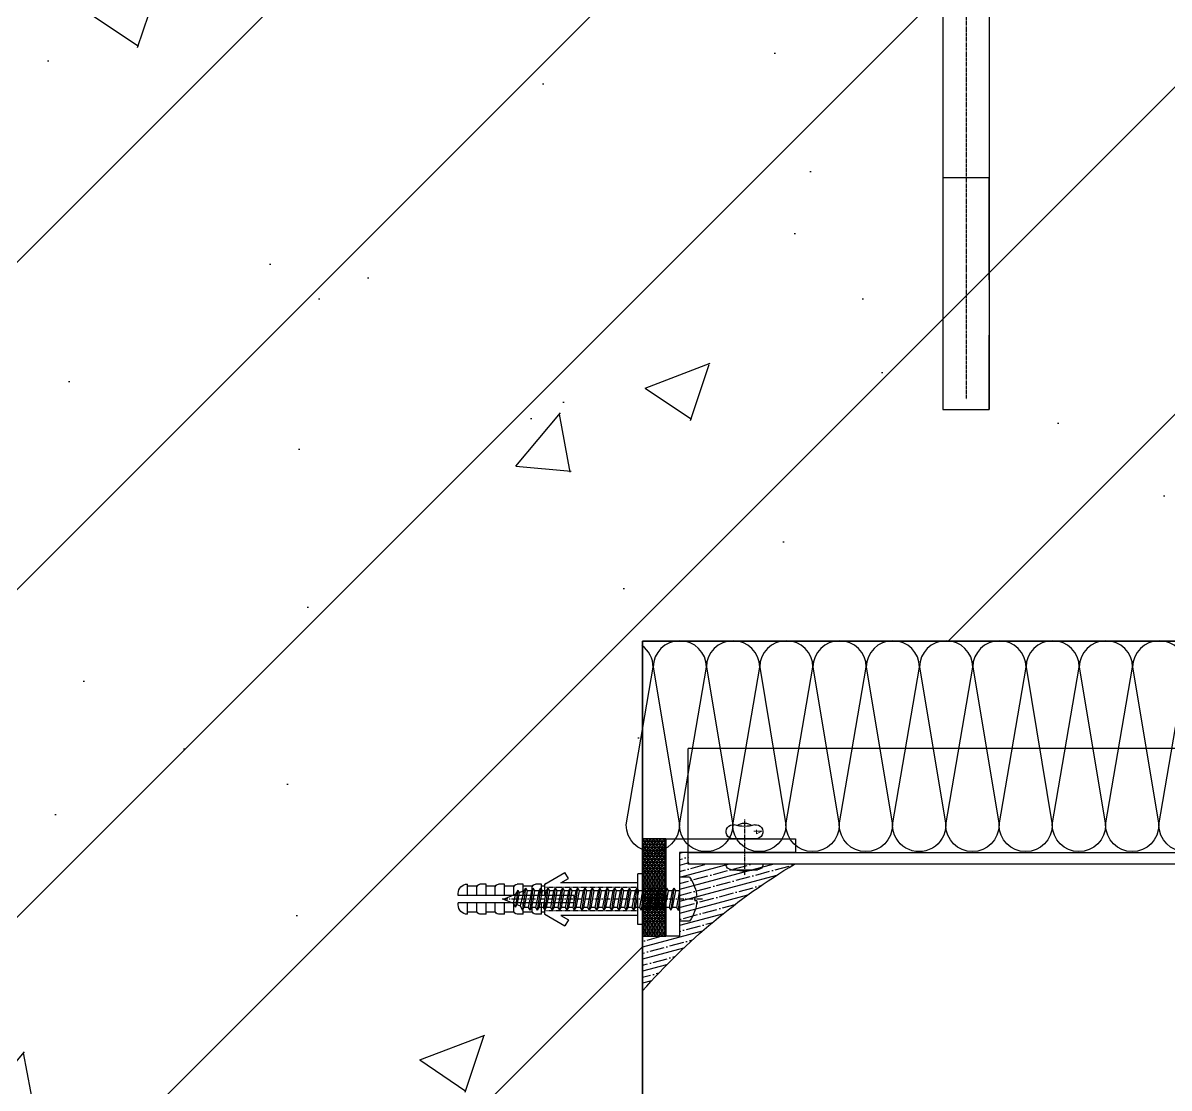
# Model space of a CAD drawing. Extents: x 220580 to 2027826, y -309201 to 71987.
# Drawn here: x 389873.9 to 390121.3, y -165725.9 to -165495.9 of the extents above; entities that cross this region are included whole.
import ezdxf
from ezdxf.enums import TextEntityAlignment as Align

# ---------------------------------------------------------------- set-up
doc = ezdxf.new("R2010")
doc.units = 0
for name, pattern in [('CENTER', [2, 1.25, -0.25, 0.25, -0.25]), ('ZN-CENTER', [2, 1.25, -0.25, 0.25, -0.25]), ('ZN-DASH', [0.35, 0.25, -0.1])]:
    doc.linetypes.add(name, pattern=pattern)
for name, color, linetype in [('!ZN1-填充-8', 8, 'Continuous'), ('!ZN1-文字-7', 7, 'Continuous'), ('!ZN3-铝板幕墙-3', 3, 'Continuous'), ('!ZN4-辅助材料-1', 1, 'Continuous'), ('!ZN4-配件-11', 11, 'Continuous'), ('!ZN5-铝材投影-112', 112, 'Continuous'), ('!ZN6-虚线-8', 8, 'ZN-DASH'), ('!ZN6-轴线-1', 1, 'ZN-CENTER'), ('2钢材断面', 2, 'Continuous'), ('40钢材投影', 40, 'Continuous'), ('ALT_CEN-0-30', 1, 'CENTER'), ('AS-COLN', 6, 'Continuous'), ('Fill', 8, 'Continuous')]:
    doc.layers.add(name, color=color, linetype=linetype)
doc.styles.add('FS', font='simplex.shx', dxfattribs={"width": 0.7, "height": 5, "bigfont": 'TSSDCHN.SHX'})

# ---------------------------------------------------------------- blocks, each defined once
blk = doc.blocks.new('*U156')
at = {"layer": '!ZN4-配件-11', "ltscale": 2}
for p, q in [((-0.2000000014704759, -2.799999999999272), (-0.2000000014704759, 2.799999999999272)), ((0.9999999985266137, 4), (0.9999999985266137, -4)), ((6.500000000004093, 2.5), (6.500000000004093, -2.5))]:
    blk.add_line(p, q, dxfattribs=at)
for centre, radius, start, end in [((0.9999999985266137, 2.799999999999272), 1.2, 90, 180), ((8.000000000004093, 2.5), 1.5, 348.4480414647211, 180), ((6.629826817115822, 0), 7.175375794790098, 162.1462854323444, 197.8537145676556), ((17.16515138991645, 0), 8, 164.3308475020538, 195.6691524979462), ((7.186535023691704, -0.0009536892321193591), 2.672094166157843, 323.2266208414503, 36.78433105121299), ((8.000000000004093, -2.5), 1.5, 180, 11.55195853527886), ((0.9999999985266137, -2.799999999999272), 1.2, 180, 270)]:
    blk.add_arc(centre, radius, start, end, dxfattribs=at)
at = {"layer": '!ZN6-轴线-1', "ltscale": 0.2}
blk.add_line((10.66341780700122, 0), (-1.451370261716425, 0), dxfattribs=at)
at = {"layer": '!ZN4-配件-11', "ltscale": 2, "style": 'FS', "width": 0.8}
blk.add_text('4', height=1.728, dxfattribs=at).set_placement((7.952377313435591, 2.848157977416122), align=Align.MIDDLE)
blk = doc.blocks.new('塑料胀栓-套')
at = {"layer": '!ZN4-配件-11'}
for p, q in [((-1, -5.5), (-1, 5.5)), ((-1, 5.5), (0, 5.5)), ((0, -5.5), (0, 5.5)), ((15.00936658251612, 4.463251333972039), (15.75936658251612, 5.762289439649066)), ((20.08949360143833, 3.262289439649066), (15.75936658251612, 5.762289439649521)), ((0, 3.5), (16.67776683341481, 3.499999999999545)), ((16.67776683341526, 3.499999999999545), (15.00936658251612, 4.463251333972039)), ((19.94737703114333, 3.368242874199495), (20.07611351981541, 3.25)), ((20.07611351981541, 0.8000000000001819), (20.07611351981541, 3.25)), ((20.07611351981541, 2.800000000000182), (20.80392695139972, 2.800000000000182)), ((20.80392695139972, 0.8000000000001819), (20.80392695139972, 3.25)), ((20.80392695139972, 3.25), (22.10392695139944, 3.25)), ((22.80392695139972, 2.800000000000182), (24.80392695139972, 2.800000000000182)), ((22.80392695139972, 0.8000000000001819), (22.80392695139972, 2.550000000000182)), ((24.80392695139972, 0.8000000000001819), (24.80392695139972, 3.25)), ((24.80392695139972, 3.25), (26.10392695139944, 3.25)), ((26.80392695139972, 2.800000000000182), (28.80392695139972, 2.800000000000182)), ((26.80392695139972, 0.8000000000001819), (26.80392695139972, 2.550000000000182)), ((28.80392695139972, 0.8000000000001819), (28.80392695139972, 3.25)), ((28.80392695139972, 3.25), (30.10392695139944, 3.25)), ((30.80392695139972, 2.800000000000182), (32.80392695139972, 2.800000000000182)), ((30.80392695139972, 0.8000000000001819), (30.80392695139972, 2.550000000000182)), ((32.80392695139972, 0.8000000000001819), (32.80392695139972, 3.25)), ((32.80392695139972, 3.25), (34.10392695139944, 3.25)), ((34.80392695139972, 2.800000000000182), (36.80392695139972, 2.800000000000182)), ((34.80392695139972, 0.8000000000001819), (34.80392695139972, 2.550000000000182)), ((36.80392695139972, 0.8000000000001819), (36.80392695139972, 3.25)), ((36.80392695139972, 3.25), (36.80392695139972, 3.25)), ((13.80392695139972, 0.8000000000001819), (38.80392695139972, 0.8000000000001819)), ((13.80392695139972, -0.8000000000001819), (13.80392695139972, 0.8000000000001819)), ((38.80392695139972, 0.8000000000001819), (38.80392695139972, 1.25)), ((13.80392695139972, -0.8000000000001819), (38.80392695139972, -0.8000000000001819)), ((20.07611351981541, -3.25), (20.07611351981541, -0.8000000000001819)), ((20.80392695139972, -3.25), (20.80392695139972, -0.8000000000001819)), ((22.80392695139972, -2.550000000000182), (22.80392695139972, -0.8000000000001819)), ((24.80392695139972, -3.25), (24.80392695139972, -0.8000000000001819)), ((26.80392695139972, -2.550000000000182), (26.80392695139972, -0.8000000000001819)), ((28.80392695139972, -3.25), (28.80392695139972, -0.8000000000001819)), ((30.80392695139972, -2.550000000000182), (30.80392695139972, -0.8000000000001819)), ((32.80392695139972, -3.25), (32.80392695139972, -0.8000000000001819)), ((34.80392695139972, -2.550000000000182), (34.80392695139972, -0.8000000000001819)), ((36.80392695139972, -3.25), (36.80392695139972, -0.8000000000001819)), ((38.80392695139972, -1.25), (38.80392695139972, -0.8000000000001819)), ((0, -3.5), (16.67776683341572, -3.499999999999545)), ((16.67776683341526, -3.5), (15.00936658251567, -4.463251333971584)), ((15.00936658251612, -4.463251333972039), (15.75936658251612, -5.762289439649066)), ((20.08949360143833, -3.262289439649066), (15.75936658251612, -5.762289439649066)), ((19.94737703114333, -3.368242874199495), (20.07611351981541, -3.25)), ((20.07611351981541, -2.800000000000182), (20.80392695139972, -2.799999999999727)), ((20.80392695139972, -3.25), (22.10392695139944, -3.25)), ((22.80392695139972, -2.799999999999727), (24.80392695139972, -2.799999999999727)), ((24.80392695139972, -3.25), (26.10392695139944, -3.25)), ((26.80392695139972, -2.800000000000182), (28.80392695139972, -2.800000000000182)), ((28.80392695139972, -3.25), (30.10392695139944, -3.25)), ((30.80392695139972, -2.800000000000182), (32.80392695139972, -2.800000000000182)), ((32.80392695139972, -3.25), (34.10392695139944, -3.25)), ((34.80392695139972, -2.800000000000182), (36.80392695139972, -2.800000000000182)), ((36.80392695139972, -3.25), (36.80392695139972, -3.25)), ((-1, -5.5), (0, -5.5))]:
    blk.add_line(p, q, dxfattribs=at)
for centre, radius, start, end in [((19.60915050113545, 3), 0.5, 47.43290944020489, 90), ((22.10392695139944, 2.550000000000182), 0.7, 0, 90), ((26.10392695139944, 2.550000000000182), 0.7, 0, 90), ((30.10392695139944, 2.550000000000182), 0.7, 0, 90), ((34.10392695139944, 2.550000000000182), 0.7, 0, 90), ((36.80392695139972, 1.25), 2, 0, 90), ((36.80392695139972, -1.25), 2, 270, 0), ((19.60915050113545, -3), 0.5, 270, 312.5670905597951), ((22.10392695139944, -2.550000000000182), 0.7, 270, 0), ((26.10392695139944, -2.550000000000182), 0.7, 270, 0), ((30.10392695139944, -2.550000000000182), 0.7, 270, 0), ((34.10392695139944, -2.550000000000182), 0.7, 270, 0)]:
    blk.add_arc(centre, radius, start, end, dxfattribs=at)
at = {"layer": '!ZN6-虚线-8', "ltscale": 0.5}
for p, q in [((0, 2.5), (20.07611351981541, 2.5)), ((0, -2.5), (20.07611351981541, -2.5))]:
    blk.add_line(p, q, dxfattribs=at)
blk = doc.blocks.new('盘头ST4.8×38')
at = {"layer": '!ZN4-配件-11'}
for p, q in [((-2.137196594791874, 4.749999999999872), (-2.842170943040401e-14, 4.749999999999872)), ((-2.842170943040401e-14, 4.749999999999872), (2.842170943040401e-14, 1.989999999999881)), ((-3.68999374217529, 0.3999999999998778), (-3.299999999999983, 0.3999999999998636)), ((-3.299999999999983, 0.3999999999998636), (-3.300000000000011, -0.4000000000001336)), ((2.842170943040401e-14, 1.989999999999881), (2.842170943040401e-14, -2.600000000000151)), ((2.842170943040401e-14, 1.868996415000893), (0.6894816674914068, -1.790000000000148)), ((0, 0), (0.3372980032856674, -2.400000000000148)), ((0.2000000000000171, 1.789999999999878), (0.9105183325087296, 1.789999999999864)), ((1.262701996714299, 2.399999999999721), (0.9105183325087012, 1.789999999999878)), ((0.9105183325087012, 1.789999999999878), (1.585114339079894, -1.790000000000134)), ((1.262701996714384, 2.399999999999878), (1.937298003285662, -2.400000000000148)), ((1.262701996714299, 2.399999999999721), (1.614885660919867, 1.789999999999878)), ((1.614885660919867, 1.789999999999878), (2.289481667491401, -1.790000000000148)), ((1.614885660919867, 1.789999999999864), (2.510518332508667, 1.789999999999864)), ((2.862701996714293, 2.399999999999721), (2.510518332508695, 1.789999999999878)), ((2.510518332508695, 1.789999999999878), (3.185114339079888, -1.790000000000134)), ((2.862701996714378, 2.399999999999878), (3.537298003285656, -2.400000000000148)), ((2.862701996714293, 2.399999999999721), (3.214885660919862, 1.789999999999878)), ((3.21488566091989, 1.789999999999864), (4.110518332508661, 1.789999999999864)), ((3.214885660919862, 1.789999999999878), (3.889481667491395, -1.790000000000148)), ((4.462701996714287, 2.399999999999721), (4.11051833250869, 1.789999999999878)), ((4.11051833250869, 1.789999999999878), (4.785114339079882, -1.790000000000134)), ((4.462701996714372, 2.399999999999878), (5.13729800328565, -2.400000000000148)), ((4.462701996714287, 2.399999999999721), (4.814885660919856, 1.789999999999878)), ((4.814885660919856, 1.789999999999878), (5.48948166749139, -1.790000000000148)), ((4.814885660919856, 1.789999999999864), (5.710518332508713, 1.789999999999864)), ((6.062701996714281, 2.399999999999721), (5.710518332508684, 1.789999999999878)), ((5.710518332508684, 1.789999999999878), (6.385114339079877, -1.790000000000134)), ((6.062701996714367, 2.399999999999878), (6.737298003285645, -2.400000000000148)), ((6.062701996714281, 2.399999999999721), (6.41488566091985, 1.789999999999878)), ((6.41488566091985, 1.789999999999878), (7.089481667491384, -1.790000000000148)), ((6.41488566091985, 1.789999999999864), (7.310518332508678, 1.78999999999985)), ((7.662701996714276, 2.399999999999721), (7.310518332508678, 1.789999999999878)), ((7.310518332508678, 1.789999999999878), (7.985114339079871, -1.790000000000134)), ((7.662701996714361, 2.399999999999878), (8.337298003285639, -2.400000000000148)), ((7.662701996714276, 2.399999999999721), (8.014885660919845, 1.789999999999878)), ((8.014885660919845, 1.789999999999878), (8.689481667491378, -1.790000000000148)), ((8.014885660919816, 1.789999999999878), (8.910518332508673, 1.789999999999878)), ((9.26270199671427, 2.399999999999721), (8.910518332508673, 1.789999999999878)), ((8.910518332508673, 1.789999999999878), (9.585114339079865, -1.790000000000134)), ((9.262701996714355, 2.399999999999878), (9.937298003285633, -2.400000000000148)), ((9.26270199671427, 2.399999999999721), (9.614885660919839, 1.789999999999878)), ((9.614885660919839, 1.789999999999878), (10.28948166749137, -1.790000000000148)), ((9.61488566091981, 1.789999999999878), (10.51051833250864, 1.789999999999893)), ((10.86270199671426, 2.399999999999721), (10.51051833250867, 1.789999999999878)), ((10.51051833250867, 1.789999999999878), (11.18511433907986, -1.790000000000134)), ((10.86270199671435, 2.399999999999878), (11.53729800328563, -2.400000000000148)), ((10.86270199671426, 2.399999999999721), (11.21488566091983, 1.789999999999878)), ((11.21488566091986, 1.789999999999864), (12.11051833250869, 1.789999999999864)), ((11.21488566091983, 1.789999999999878), (11.88948166749137, -1.790000000000148)), ((12.46270199671426, 2.399999999999721), (12.11051833250866, 1.789999999999878)), ((12.11051833250866, 1.789999999999878), (12.78511433907985, -1.790000000000134)), ((12.46270199671434, 2.399999999999878), (13.13729800328562, -2.400000000000148)), ((12.46270199671426, 2.399999999999721), (12.81488566091983, 1.789999999999878)), ((12.81488566091983, 1.789999999999878), (13.48948166749136, -1.790000000000148)), ((12.81488566091986, 1.789999999999864), (13.71051833250863, 1.789999999999864)), ((14.06270199671425, 2.399999999999721), (13.71051833250866, 1.789999999999878)), ((13.71051833250866, 1.789999999999878), (14.38511433907985, -1.790000000000134)), ((14.06270199671434, 2.399999999999878), (14.73729800328562, -2.400000000000148)), ((14.06270199671425, 2.399999999999721), (14.41488566091982, 1.789999999999878)), ((14.41488566091982, 1.789999999999878), (15.08948166749136, -1.790000000000148)), ((14.41488566091979, 1.789999999999893), (15.31051833250862, 1.789999999999878)), ((15.66270199671425, 2.399999999999721), (15.31051833250865, 1.789999999999878)), ((15.31051833250865, 1.789999999999878), (15.98511433907984, -1.790000000000134)), ((15.66270199671433, 2.399999999999878), (16.33729800328561, -2.400000000000148)), ((15.66270199671425, 2.399999999999721), (16.01488566091982, 1.789999999999878)), ((16.01488566091982, 1.789999999999878), (16.68948166749135, -1.790000000000148)), ((16.01488566091982, 1.789999999999893), (16.9105183325087, 1.789999999999878)), ((17.26270199671424, 2.399999999999721), (16.91051833250864, 1.789999999999878)), ((16.91051833250864, 1.789999999999878), (17.58511433907984, -1.790000000000134)), ((17.26270199671433, 2.399999999999878), (17.9372980032856, -2.400000000000148)), ((17.26270199671424, 2.399999999999721), (17.61488566091981, 1.789999999999878)), ((17.61488566091981, 1.789999999999878), (18.28948166749134, -1.790000000000148)), ((17.61488566091981, 1.789999999999893), (18.51051833250861, 1.789999999999893)), ((18.86270199671424, 2.399999999999721), (18.51051833250864, 1.789999999999878)), ((18.51051833250864, 1.789999999999878), (19.18511433907983, -1.790000000000134)), ((18.86270199671432, 2.399999999999878), (19.5372980032856, -2.400000000000148)), ((18.86270199671424, 2.399999999999721), (19.2148856609198, 1.789999999999878)), ((19.21488566091978, 1.789999999999864), (20.1105183325086, 1.789999999999864)), ((19.2148856609198, 1.789999999999878), (19.88948166749134, -1.790000000000148)), ((20.46270199671423, 2.399999999999721), (20.11051833250863, 1.789999999999878)), ((20.11051833250863, 1.789999999999878), (20.78511433907983, -1.790000000000134)), ((20.46270199671432, 2.399999999999878), (21.13729800328559, -2.400000000000148)), ((20.46270199671423, 2.399999999999721), (20.8148856609198, 1.789999999999878)), ((20.8148856609198, 1.789999999999878), (21.48948166749133, -1.790000000000148)), ((20.81488566091983, 1.789999999999864), (21.71051833250866, 1.789999999999864)), ((22.06270199671422, 2.399999999999721), (21.71051833250863, 1.789999999999878)), ((21.71051833250863, 1.789999999999878), (22.38511433907982, -1.790000000000134)), ((22.06270199671431, 2.399999999999878), (22.73729800328559, -2.400000000000148)), ((22.06270199671422, 2.399999999999721), (22.41488566091979, 1.789999999999878)), ((22.41488566091979, 1.789999999999878), (23.08948166749133, -1.790000000000148)), ((22.41488566091982, 1.789999999999864), (23.31051833250868, 1.789999999999864)), ((23.66270199671422, 2.399999999999721), (23.31051833250862, 1.789999999999878)), ((23.31051833250862, 1.789999999999878), (23.98511433907981, -1.790000000000134)), ((23.6627019967143, 2.399999999999878), (24.33729800328558, -2.400000000000148)), ((23.66270199671422, 2.399999999999721), (24.01488566091979, 1.789999999999878)), ((24.01488566091979, 1.789999999999878), (24.68948166749132, -1.790000000000148)), ((24.01488566091982, 1.789999999999878), (24.91051833250862, 1.789999999999878)), ((25.26270199671421, 2.399999999999721), (24.91051833250862, 1.789999999999878)), ((24.91051833250862, 1.789999999999878), (25.58511433907981, -1.790000000000134)), ((25.2627019967143, 2.399999999999878), (25.93729800328558, -2.400000000000148)), ((25.26270199671421, 2.399999999999721), (25.61488566091978, 1.789999999999878)), ((25.61488566091978, 1.789999999999878), (26.28948166749132, -1.790000000000148)), ((25.61488566091984, 1.789999999999878), (26.51051833250864, 1.789999999999878)), ((26.86270199671421, 2.399999999999721), (26.51051833250861, 1.789999999999878)), ((26.51051833250861, 1.789999999999878), (27.1851143390798, -1.790000000000134)), ((26.86270199671429, 2.399999999999878), (27.53729800328557, -2.400000000000148)), ((26.86270199671421, 2.399999999999721), (27.21488566091978, 1.789999999999878)), ((27.21488566091978, 1.789999999999878), (27.88948166749131, -1.790000000000148)), ((27.21488566091975, 1.789999999999907), (28.1105183325086, 1.789999999999893)), ((28.4627019967142, 2.399999999999721), (28.1105183325086, 1.789999999999878)), ((28.1105183325086, 1.789999999999878), (28.7851143390798, -1.790000000000134)), ((28.46270199671429, 2.399999999999878), (29.13729800328557, -2.400000000000148)), ((28.4627019967142, 2.399999999999721), (28.81488566091977, 1.789999999999878)), ((28.81488566091977, 1.789999999999878), (29.4894816674913, -1.790000000000148)), ((28.81488566091977, 1.789999999999878), (29.71051833250863, 1.789999999999864)), ((30.0627019967142, 2.399999999999721), (29.7105183325086, 1.789999999999878)), ((29.7105183325086, 1.789999999999878), (30.38511433907979, -1.790000000000134)), ((30.06270199671428, 2.399999999999878), (30.73729800328556, -2.400000000000148)), ((30.0627019967142, 2.399999999999721), (30.41488566091977, 1.789999999999878)), ((30.41488566091977, 1.789999999999878), (31.0894816674913, -1.790000000000148)), ((30.41488566091974, 1.789999999999893), (31.31051833250865, 1.789999999999893)), ((31.66270199671419, 2.399999999999721), (31.31051833250859, 1.789999999999878)), ((31.31051833250859, 1.789999999999878), (31.98511433907979, -1.790000000000134)), ((31.66270199671428, 2.399999999999878), (32.33729800328555, -2.400000000000148)), ((31.66270199671419, 2.399999999999721), (32.01488566091976, 1.789999999999878)), ((32.01488566091976, 1.789999999999878), (32.68948166749129, -1.790000000000148)), ((32.01488566091973, 1.789999999999907), (32.91051833250862, 1.789999999999907)), ((33.26270199671424, 2.399999999999721), (32.91051833250862, 1.789999999999878)), ((32.91051833250862, 1.789999999999878), (33.58511433907981, -1.790000000000134)), ((33.2627019967143, 2.399999999999878), (33.92973921965174, -2.346216459793439)), ((33.26270199671424, 2.399999999999721), (33.61488566091978, 1.789999999999878)), ((33.61488566091978, 1.789999999999878), (34.43075650732143, -1.478429062079215)), ((33.61488566091973, 1.789999999999907), (33.67855772335159, 1.789999999999907)), ((34.62076470437219, 1.399725089898567), (33.67855772335159, 1.789999999999907)), ((34.92839653734913, 1.932559054640009), (34.62076470437225, 1.399725089898567)), ((34.62076470437225, 1.399725089898553), (35.13408900972976, -1.187099200723964)), ((34.92839653734913, 1.932559054640009), (35.4417208427067, -1.719933165465648)), ((34.92839653734913, 1.932559054640009), (35.42941382501888, 1.064771656925686)), ((37.99999999999991, -1.989519660128281e-13), (35.42941382501894, 1.064771656925657)), ((35.42941382501894, 1.064771656925657), (35.9427381303768, -0.8521457677509403)), ((-3.68999374217529, -0.4000000000001336), (-3.300000000000011, -0.4000000000001336)), ((0.2000000000000171, -2.400000000000148), (0.3372980032856674, -2.400000000000162)), ((0.6894816674914068, -1.790000000000148), (0.337298003285639, -2.400000000000219)), ((0.6894816674913784, -1.790000000000134), (1.585114339079951, -1.790000000000163)), ((1.585114339079894, -1.790000000000148), (1.937298003285633, -2.400000000000219)), ((2.289481667491401, -1.790000000000148), (1.937298003285633, -2.400000000000219)), ((2.289481667491373, -1.790000000000148), (3.18511433907986, -1.790000000000148)), ((3.185114339079888, -1.790000000000148), (3.537298003285628, -2.400000000000219)), ((3.889481667491395, -1.790000000000148), (3.537298003285628, -2.400000000000219)), ((3.889481667491395, -1.790000000000148), (4.785114339079854, -1.790000000000148)), ((4.785114339079882, -1.790000000000148), (5.137298003285622, -2.400000000000219)), ((5.48948166749139, -1.790000000000148), (5.137298003285622, -2.400000000000219)), ((5.48948166749139, -1.790000000000134), (6.38511433907982, -1.790000000000134)), ((6.385114339079877, -1.790000000000148), (6.737298003285616, -2.400000000000219)), ((7.089481667491384, -1.790000000000148), (6.737298003285616, -2.400000000000219)), ((7.089481667491384, -1.790000000000134), (7.985114339079843, -1.790000000000148)), ((7.985114339079871, -1.790000000000148), (8.33729800328561, -2.400000000000219)), ((8.689481667491378, -1.790000000000148), (8.33729800328561, -2.400000000000219)), ((8.689481667491407, -1.790000000000134), (9.585114339079837, -1.790000000000134)), ((9.585114339079865, -1.790000000000148), (9.937298003285605, -2.400000000000219)), ((10.28948166749137, -1.790000000000148), (9.937298003285605, -2.400000000000219)), ((10.2894816674914, -1.79000000000012), (11.18511433907983, -1.790000000000106)), ((11.18511433907986, -1.790000000000148), (11.5372980032856, -2.400000000000219)), ((11.88948166749137, -1.790000000000148), (11.5372980032856, -2.400000000000219)), ((11.88948166749142, -1.790000000000106), (12.78511433907988, -1.79000000000012)), ((12.78511433907985, -1.790000000000148), (13.13729800328559, -2.400000000000219)), ((13.48948166749136, -1.790000000000148), (13.13729800328559, -2.400000000000219)), ((13.48948166749139, -1.790000000000106), (14.38511433907985, -1.79000000000012)), ((14.38511433907985, -1.790000000000148), (14.73729800328559, -2.400000000000219)), ((15.08948166749136, -1.790000000000148), (14.73729800328559, -2.400000000000219)), ((15.08948166749141, -1.79000000000012), (15.98511433907973, -1.790000000000106)), ((15.98511433907984, -1.790000000000148), (16.33729800328558, -2.400000000000219)), ((16.68948166749135, -1.790000000000148), (16.33729800328558, -2.400000000000219)), ((16.68948166749141, -1.790000000000106), (17.58511433907978, -1.790000000000106)), ((17.58511433907984, -1.790000000000148), (17.93729800328558, -2.400000000000219)), ((18.28948166749134, -1.790000000000148), (17.93729800328558, -2.400000000000219)), ((18.28948166749137, -1.790000000000106), (19.1851143390798, -1.790000000000106)), ((19.18511433907983, -1.790000000000148), (19.53729800328557, -2.400000000000219)), ((19.88948166749134, -1.790000000000148), (19.53729800328557, -2.400000000000219)), ((19.8894816674914, -1.790000000000092), (20.7851143390798, -1.79000000000012)), ((20.78511433907983, -1.790000000000148), (21.13729800328557, -2.400000000000219)), ((21.48948166749133, -1.790000000000148), (21.13729800328557, -2.400000000000219)), ((21.48948166749139, -1.79000000000012), (22.38511433907979, -1.790000000000134)), ((22.38511433907982, -1.790000000000148), (22.73729800328556, -2.400000000000219)), ((23.08948166749133, -1.790000000000148), (22.73729800328556, -2.400000000000219)), ((23.08948166749127, -1.79000000000012), (23.98511433907984, -1.79000000000012)), ((23.98511433907981, -1.790000000000148), (24.33729800328555, -2.400000000000219)), ((24.68948166749132, -1.790000000000148), (24.33729800328555, -2.400000000000219)), ((24.68948166749129, -1.790000000000106), (25.58511433907981, -1.79000000000012)), ((25.58511433907981, -1.790000000000148), (25.93729800328555, -2.400000000000219)), ((26.28948166749132, -1.790000000000148), (25.93729800328555, -2.400000000000219)), ((26.28948166749132, -1.790000000000106), (27.18511433907977, -1.790000000000106)), ((27.1851143390798, -1.790000000000148), (27.53729800328554, -2.400000000000219)), ((27.88948166749131, -1.790000000000148), (27.53729800328554, -2.400000000000219)), ((27.88948166749128, -1.790000000000106), (28.78511433907974, -1.79000000000012)), ((28.7851143390798, -1.790000000000148), (29.13729800328554, -2.400000000000219)), ((29.4894816674913, -1.790000000000148), (29.13729800328554, -2.400000000000219)), ((29.4894816674913, -1.79000000000012), (30.38511433907976, -1.79000000000012)), ((30.38511433907979, -1.790000000000148), (30.73729800328553, -2.400000000000219)), ((31.0894816674913, -1.790000000000148), (30.73729800328553, -2.400000000000219)), ((31.08948166749127, -1.79000000000012), (31.98511433907973, -1.79000000000012)), ((31.98511433907979, -1.790000000000148), (32.33729800328553, -2.400000000000219)), ((32.68948166749129, -1.790000000000148), (32.33729800328553, -2.400000000000219)), ((32.68948166749129, -1.790000000000106), (33.60860749686216, -1.790000000000106)), ((33.60860749686216, -1.790000000000106), (33.92973921965162, -2.346216459793581)), ((34.43075650732143, -1.478429062079215), (33.92973921965162, -2.346216459793581)), ((35.13408900972976, -1.187099200723964), (34.43075650732143, -1.478429062079215)), ((35.13408900972976, -1.187099200723992), (35.4417208427067, -1.719933165465648)), ((35.94273813037674, -0.8521457677509687), (35.4417208427067, -1.719933165465648)), ((37.99999999999991, -1.4210854715202e-13), (35.9427381303768, -0.8521457677509403)), ((-2.137196594791874, -4.750000000000128), (-2.842170943040401e-14, -4.750000000000114)), ((2.842170943040401e-14, -2.600000000000151), (-2.842170943040401e-14, -4.750000000000114))]:
    blk.add_line(p, q, dxfattribs=at)
for centre, radius, start, end in [((4.299999999999983, -1.27897692436818e-13), 8, 143.5764263576689, 177.1340160174013), ((0.2000000000000171, 1.989999999999881), 0.2, 180.0000000000008, 270), ((4.299999999999983, -1.27897692436818e-13), 8, 182.8659839825987, 216.4235736423311), ((0.2000000000000171, -2.600000000000151), 0.2, 90, 179.9999999999992)]:
    blk.add_arc(centre, radius, start, end, dxfattribs=at)
at = {"layer": '!ZN6-轴线-1'}
blk.add_line((-4.913665981791098, -1.27897692436818e-13), (38.43709610552358, -1.4210854715202e-13), dxfattribs=at)
blk = doc.blocks.new('*U161')
at = {"layer": '!ZN4-配件-11'}
for name, p in [('塑料胀栓-套', (1, 0)), ('盘头ST4.8×38', (-8.000056823624622, 2.663943885057645e-13))]:
    blk.add_blockref(name, p, dxfattribs=at)
blk = doc.blocks.new('20210422110448')
at = {"layer": '!ZN1-填充-8'}
h = blk.add_hatch(dxfattribs=at)
h.set_pattern_fill('ANSI35', color=256, scale=10, angle=-60.00000000000001, style=0)
h.set_pattern_definition([(344.9999999999999, (-31053.69339226772, 55056.74170589724), (0.6470476127563027, 2.414814565722671), []), (344.9999999999999, (-31052.80950879273, 55055.21077481058), (0.6470476127563027, 2.414814565722671), [3.125, -0.625, 0, -0.625])])
edge = h.paths.add_edge_path()
edge.add_arc((104.0851680317428, 123.9419451028225), 138.7019997033893, 221.3729689328528, 239.0771948172929)
edge.add_line((32.80860395004129, 4.954987269511548), (10, 4.954992745353588))
edge.add_line((10, 4.954992745353593), (10, 2.454987269467892))
edge.add_line((10, 2.454987269467892), (8.000015481538867, 2.454987270712081))
edge.add_line((8.000015481538867, 2.454987270712081), (8.000100605211625, 20.50009984687495))
edge.add_line((8.000100605211628, 20.50009984687495), (0, 20.50009984541975))
edge.add_line((0, 20.50009984541975), (-2.612501842069787e-15, 32.26576216786998))
h = blk.add_hatch(dxfattribs=at)
h.set_pattern_fill('NET3', color=256, scale=0.2, angle=-5.088887490341627e-14, style=0)
h.set_pattern_definition([(9.213864076586628e-15, (-31.65476724914333, 58.37043849282782), (5.930569352382174e-16, 0.635), []), (59.99999999999992, (-31.65476724914333, 58.37043849282782), (-0.5499261314031181, 0.3175000000000007), []), (119.9999999999999, (-31.65476724914333, 58.37043849282782), (-0.5499261314031191, -0.3174999999999993), [])])
h.paths.add_polyline_path([(5.00009881479491, 20.50009984541975), (9.881480946205556e-05, 20.50009984541975), (0, -0.5450127307431103), (5, -0.5450127307431103)])
blk.add_lwpolyline([(5.00009881479491, 20.50009984541975), (9.881480946205556e-05, 20.50009984541975), (0, -0.5450127307431103), (5, -0.5450127307431103)], close=True, dxfattribs=at)
blk.add_lwpolyline([(5.00009881479491, 20.50009984541975), (9.881480946205556e-05, 20.50009984541975), (0, -0.5450127307431103), (5, -0.5450127307431103)], close=True, dxfattribs=at)
at = {"layer": '!ZN4-辅助材料-1', "ltscale": 5}
blk.add_lwpolyline([(5, -0.5450127307431103), (0, -0.5450127307431103), (9.881480946205556e-05, 20.50009984541975), (5.000098814809462, 20.50009984541975)], close=True, dxfattribs=at)
at = {"layer": '!ZN4-辅助材料-1'}
blk.add_arc((104.083321406677, 123.9393433194455), 138.698818787829, 221.3726940590272, 239.0772969076005, dxfattribs=at)
at = {"layer": '!ZN5-铝材投影-112'}
blk.add_lwpolyline([(5.000100605211628, 20.50009984541975), (5.000001791857358, -0.5450127307431103), (33.00000179185736, -0.5450127307431103), (33.00000179185736, 2.45498726925689), (8.000001791857358, 2.454987270712081), (8.000100605211628, 20.50009984687495), (5.000100605211628, 20.50009984541975)], dxfattribs=at)
at = {"layer": '!ZN4-配件-11'}
for name, p, rotation in [('*U161', (0, 12.50481461681375), 180), ('*U156', (22.00000178126356, 5.954987267994511), 270)]:
    blk.add_blockref(name, p, dxfattribs=dict(at, rotation=rotation))
blk = doc.blocks.new('A$Cec10f56f')
at = {"layer": '!ZN1-填充-8'}
h = blk.add_hatch(color=252, dxfattribs=at)
h.dxf.hatch_style = 1
h.paths.add_polyline_path([(10.00000073583942, 54.9999991057266), (10.00000073583942, 62.94425072797458), (18.00873087856598, 54.99999902409036)])
h = blk.add_hatch(color=252, dxfattribs=at)
h.dxf.hatch_style = 1
h.paths.add_polyline_path([(18.00873087856598, 54.99999902409036), (18.0087308887596, 44.99999946681783), (10.00000074603304, 44.99999946681783), (10.00000073583942, 54.9999991057266)])
h = blk.add_hatch(color=252, dxfattribs=at)
h.dxf.hatch_style = 1
h.paths.add_polyline_path([(10.00000073583942, 44.99999982787995), (10.00000073583942, 37.05574820563197), (18.00873087856598, 44.99999990951619)])
h = blk.add_hatch(color=252, dxfattribs=at)
h.dxf.hatch_style = 1
h.paths.add_polyline_path([(10.00000073583942, -45.0000008942734), (10.00000073583942, -37.05574927202542), (18.00873087856598, -45.00000097590964)])
h = blk.add_hatch(color=252, dxfattribs=at)
h.dxf.hatch_style = 1
h.paths.add_polyline_path([(18.00873087856598, -45.00000097590964), (18.0087308887596, -55.00000053318217), (10.00000074603304, -55.00000053318217), (10.00000073583942, -45.0000008942734)])
h = blk.add_hatch(color=252, dxfattribs=at)
h.dxf.hatch_style = 1
h.paths.add_polyline_path([(10.00000073583942, -55.00000017212005), (10.00000073583942, -62.94425179436803), (18.00873087856598, -55.00000009048381)])
at = {"layer": '2钢材断面'}
for p, q in [((0, 100), (10, 100)), ((0, 100), (0, -100)), ((10, 100), (10.00000109216853, 45)), ((10.00000109216853, 45), (10, -44)), ((10, -44), (10, -100)), ((0, -100), (10, -100))]:
    blk.add_line(p, q, dxfattribs=at)
at = {"layer": '40钢材投影'}
for p, q in [((18.00873087856598, 54.99999902409036), (10.00000073583942, 62.94425072797458)), ((10.00000015634578, 54.9999999126303), (200, 54.99999761907384)), ((200, 55), (200, 45)), ((10, 45), (200, 45)), ((18.00873087856598, 44.99999990951619), (10.00000073583942, 37.05574820563197)), ((18.00873087856598, -45.00000097590964), (10.00000073583942, -37.05574927202542)), ((10.00000015634578, -45.0000000873697), (200, -45.00000238092616)), ((200, -45), (200, -55)), ((10, -55), (200, -55)), ((18.00873087856598, -55.00000009048381), (10.00000073583942, -62.94425179436803))]:
    blk.add_line(p, q, dxfattribs=at)
for points in [[(172, 45), (150, 45), (150, 55), (200, 55), (200, 45), (184, 45)], [(172, -55), (150, -55), (150, -45), (200, -45), (200, -55), (184, -55)]]:
    blk.add_lwpolyline(points, dxfattribs=at)
at = {"layer": 'ALT_CEN-0-30', "ltscale": 0.3}
for p, q in [((0, 50), (197.8050792769063, 50)), ((0, -50), (197.8050792769063, -50))]:
    blk.add_line(p, q, dxfattribs=at)
blk = doc.blocks.new('20250911173917', base_point=(58371.56277269451, -166296.5354993599))
at = {"layer": '!ZN3-铝板幕墙-3', "ltscale": 40}
blk.add_line((58161.56673394571, -166594.7050786706), (58161.56673394571, -166569.7050786706), dxfattribs=at)
at = {"layer": '!ZN3-铝板幕墙-3', "ltscale": 20}
for p, q in [((58491.56277271407, -166569.7050786059), (58161.56673394571, -166569.7050786706)), ((58161.56673394571, -166592.2050786706), (58513.56277271395, -166592.2050786058)), ((58514.56277271407, -166594.7050786058), (58161.56673394571, -166594.7050786706))]:
    blk.add_line(p, q, dxfattribs=at)
at = {"layer": 'Fill'}
blk.add_lwpolyline([(58274.67983193968, -166586.2378548091, -1), (58263.17983193968, -166586.2378548109), (58269.00806687239, -166552.2072644377, 1), (58257.50806687239, -166552.2072644396), (58263.17983193968, -166586.2378548109, -1), (58251.67983193968, -166586.2378548126), (58257.50806687239, -166552.2072644396, 1), (58246.00806687239, -166552.2072644413), (58251.67983193968, -166586.2378548126, -1), (58240.17983193968, -166586.2378548144), (58246.00806687239, -166552.2072644413, 1), (58234.50806687239, -166552.2072644431), (58240.17983193968, -166586.2378548144, -1), (58228.67983193968, -166586.2378548162), (58234.50806687239, -166552.2072644431, 1), (58223.00806687239, -166552.2072644448), (58228.67983193968, -166586.2378548162, -1), (58217.17983193968, -166586.237854818), (58223.00806687239, -166552.2072644448, 1), (58211.50806687239, -166552.2072644467), (58217.17983193968, -166586.237854818, -1), (58205.67983193968, -166586.2378548197), (58211.50806687239, -166552.2072644467, 1), (58200.00806687239, -166552.2072644484), (58205.67983193968, -166586.2378548197, -1), (58194.17983193968, -166586.2378548215), (58200.00806687239, -166552.2072644484, 1), (58188.50806687239, -166552.2072644502), (58194.17983193968, -166586.2378548215, -1), (58182.67983193968, -166586.2378548233), (58188.50806687239, -166552.2072644502, 1), (58177.00806687239, -166552.207264452), (58182.67983193968, -166586.2378548233, -1), (58171.17983193968, -166586.2378548251), (58177.00806687239, -166552.207264452, 1), (58165.50806687239, -166552.2072644538), (58171.17983193968, -166586.2378548251, -1), (58159.67983193968, -166586.2378548268), (58165.50806687239, -166552.2072644538, 1), (58154.00806687239, -166552.2072644555), (58159.67983193968, -166586.2378548268, -1), (58148.17983193968, -166586.2378548286), (58154.00806687239, -166552.2072644555, 0.2443246817989078), (58151.56277269452, -166547.5017974839, 0.2443246817989078)], format="xyb", dxfattribs=at)
at = {"layer": '!ZN1-文字-7', "ltscale": 20, "xscale": -1, "rotation": 180}
blk.add_blockref('20210422110448', (58151.72463815312, -166589.7500914009), dxfattribs=at)
at = {"layer": '40钢材投影', "color": 2, "ltscale": 500, "xscale": -1, "rotation": 89.99999999330832}
blk.add_blockref('A$Cec10f56f', (58271.56277269451, -166296.5354993482), dxfattribs=at)
blk = doc.blocks.new('20250910150331')
at = {"layer": '!ZN1-填充-8', "ltscale": 20}
h = blk.add_hatch(dxfattribs=at)
h.set_pattern_fill('钢筋混凝土', color=256, scale=20)
h.set_pattern_definition([(45, (62517.96084283758, 67904.1932070523), (-35.35533905932738, 35.35533905932738), []), (49.99999999999999, (62517.96084283758, 67904.1932070523), (143.4520365201507, -12.55042699651902), [15, -165]), (355, (62517.96084283758, 67904.1932070523), (-27.7502667226, 150.4384267400024), [12, -132]), (100.4514, (62529.9151788376, 67903.1473390523), (115.7018763428043, 137.8879084121907), [12.748038, -140.2284224]), (46.18420000000001, (62517.96084283758, 67944.1932070523), (213.4482097251289, -33.10380286580362), [22.5, -247.5]), (96.6356, (62535.74819183757, 67941.4345456523), (186.9325411097407, 194.8235741800883), [19.1220576, -210.3426]), (351.1842, (62517.96084283758, 67944.1932070523), (186.9323890267254, 194.8237201850649), [18, -198]), (21, (62537.96084283758, 67934.1932070523), (119.3814104236923, -80.52377813306776), [15, -165]), (326.0000000000001, (62537.96084283758, 67934.1932070523), (48.66306638431634, 145.0300090093706), [12, -132]), (71.4514, (62547.90928943758, 67927.48288585231), (168.044525716298, 64.50609934199048), [12.748038, -140.2284224]), (37.50000000000001, (62517.96084283758, 67904.1932070523), (2.431971063458134, 66.5787707662623), [0, -130.4, 0, -134, 0, -132.5]), (7.499999999999999, (62517.96084283758, 67904.1932070523), (52.61390748842972, 78.88234237647205), [0, -76.39999999999999, 0, -127.4, 0, -50.5]), (327.5, (62473.3608428376, 67904.1932070523), (106.7644872344818, -4.510974346875951), [0, -50, 0, -156, 0, -207]), (317.5, (62453.3608428376, 67904.1932070523), (116.6372338684772, 20.02099646646354), [0, -65, 0, -103.6, 0, -147])])
h.paths.add_polyline_path([(199.4384511196986, -9.720679372549057e-09), (199.8381344396621, -300.00000003897), (200.0000000238651, -649.9999999068968), (500.0000000238651, -649.9999999068968), (499.9999999478459, -249.9999998183921), (719.8381344396621, -249.9999999694992), (719.8381344396621, -2.520391717553139e-08)])
at = {"layer": 'AS-COLN'}
blk.add_line((499.9999999540159, -654.1050752917654), (499.9999998916755, -249.9999998183921), dxfattribs=at)
blk.add_lwpolyline([(499.9999999533757, -649.9999999170832), (-0.1618655840866268, -649.9999998831481), (-0.1618655602796935, -299.9999999598076), (199.8381344396621, -300.00000003897), (200, 0), (719.8381344396621, 1.01426849141717e-07), (719.8381344396621, -249.9999999694992), (499.9999998916755, -250.0000000034051), (499.8381344159134, -649.9999999218562)], dxfattribs=at)
at = {"layer": '!ZN1-填充-8', "ltscale": 40}
blk.add_blockref('20250911173917', (719.8381344396621, 3.050081431865692e-08), dxfattribs=at)

msp = doc.modelspace()

# ---------------------------------------------------------------- block references
at = {"ltscale": 200}
msp.add_blockref('20250910150331', (389507.6636539787, -165379.3509702059), dxfattribs=at)

# ---------------------------------------------------------------- next in the draw order: linework, layer by layer
at = {"layer": 'AS-COLN'}
msp.add_line((390007.6636539266, -165629.3509700243), (390227.5017884184, -165629.3509701754), dxfattribs=at)

doc.saveas('drawing.dxf')
